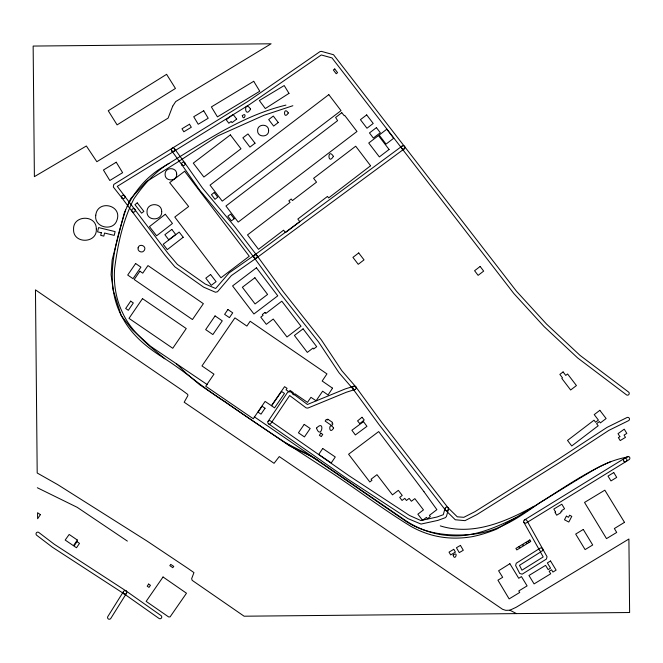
<?xml version="1.0" encoding="UTF-8"?>
<svg xmlns="http://www.w3.org/2000/svg" width="663" height="663" viewBox="0 0 663 663"><rect width="100%" height="100%" fill="white"/><g stroke="black" fill="none" stroke-linecap="round" stroke-linejoin="round"><path stroke-width="0.99" d="M445.006 508.422L443.29 514.695L436.983 517.016L420.839 520.53L409.543 515.491L349.343 475.959L270.504 420.93A1.749 1.749 0 0 0 268.067 421.378A1.749 1.749 0 0 0 268.532 423.814L347.354 478.835L407.985 518.623L421.022 524.068L437.845 520.405L445.337 517.67L446.423 516.494L448.379 509.341M125.672 209.931C114.674 244.572 103.295 284.833 123.078 318.737C132.484 336.083 148.379 348.481 164.838 358.724C185.789 372.084 204.237 388.849 225.403 401.902C259.739 426.4 295.333 448.992 330.588 472.106C357.465 489.858 383.231 509.383 410.687 526.24C417.068 529.87 423.864 532.77 430.917 534.784C444.467 538.654 458.879 539.019 472.719 536.582C480.924 534.892 488.904 532.281 496.653 529.124C529.638 509.772 561.644 488.689 594.694 469.396C605.021 463.437 616.341 458.92 628.11 456.931M127.23 206.417C134.746 191.416 145.761 178.016 159.949 168.883C200.284 144.749 239.476 116.34 285.927 105.11M123.542 591.446L107.854 616.524A1.749 1.749 0 0 0 108.334 618.952A1.749 1.749 0 0 0 110.762 618.471L126.525 593.269M268.059 421.395L287.767 392.057L290.27 391.634L307.425 404.48L345.241 388.924L353.86 386.206M254.476 255.139L402.151 146.042M256.556 257.948L404.231 148.86M254.509 255.114L229.158 272.858L215.649 288.513L205.207 284.021L177.402 264.429L167.747 253.059L117.276 186.369L249.702 104.422L321.282 54.963L332.022 57.93L513.808 293.494L544.083 326.561L577.639 357.937L626.444 394.825A1.749 1.749 0 0 0 628.889 394.477A1.749 1.749 0 0 0 628.549 392.032L579.959 355.318L546.519 324.058L516.436 291.181L333.514 54.714L321.431 51.366L319.972 51.615L247.821 101.472L113.771 184.43L113.315 186.991L121.926 197.93M256.515 257.973L231.346 275.601L217.472 291.77L215.45 292.242L203.657 287.162L174.875 266.858L164.979 255.197L121.909 197.906M169.015 163.363C154.678 172.123 143.365 185.018 133.967 198.767C122.854 220.398 117.658 244.697 114.616 268.714C113.506 283.756 115.892 299.03 122.539 312.638C131.315 332.13 148.769 345.506 164.838 358.724M524.45 519.941L627.215 456.716A1.749 1.749 0 0 1 629.618 457.296A1.749 1.749 0 0 1 629.03 459.699L526.289 522.925A1.749 1.749 0 0 1 523.869 522.328A1.749 1.749 0 0 1 524.491 519.916A1.749 1.749 0 0 1 526.894 520.579L547.041 556.729L546.428 559.05L522.195 574.158L519.717 573.47L515.623 565.498L516.253 563.227L540.304 548.061L541.53 547.887L542.641 548.707A1.749 1.749 0 0 1 541.994 551.119A1.749 1.749 0 0 1 539.616 550.447L523.845 522.287M533.955 506.25C505.844 521.773 472.736 536.085 440.273 525.883M509.888 610.209L516.137 607.291L628.905 539.011L629.618 612.521L244.108 616.209L192.162 580.34L191.657 578.666L193.952 572.592L187.878 568.365L146.83 540.925L57.756 484.653L37.194 473.001L35.462 289.872L182.209 390.316L187.728 394.419L187.886 395.604L184.181 402.226L274.068 463.313L279.272 456.575L502.612 609.33L505.811 610.35L509.888 610.209L516.485 613.598M515.449 517.927C494.54 527.93 472.081 537.958 448.287 535.513C431.911 534.312 416.107 528.08 402.764 518.607L254.285 416.787M611.178 461.456C585.736 472.164 563.044 488.358 539.649 502.803C520.281 516.618 499.869 530.723 475.694 533.889C452.257 536.748 426.616 534.734 406.303 521.59L311.494 456.417L289.938 446.124L199.48 384.581L186.245 373.31L176.333 363.639M292.864 105.724L263.891 115.312L217.688 135.973L176.847 162.626L146.25 181.72L130.611 198.726L124.263 213.055L112.155 259.855L111.077 274.78L113.249 290.319L121.188 315.53L132.26 329.685L150.65 346.368L207.395 384.706M354.912 389.537L346.509 392.189L307.839 408.093L306.124 407.878L289.648 395.538L270.96 423.342A1.749 1.749 0 0 1 268.532 423.814M37.335 487.744L77.215 507.336L127.362 541.091M285.844 443.075L305.088 452.837L317.121 459.849M125.987 590.89L54.3 544.273L38.827 532.488A1.749 1.749 0 0 0 36.382 532.82A1.749 1.749 0 0 0 36.714 535.273L52.336 547.174L124.08 593.824M126.045 590.932L160.96 615.537A1.749 1.749 0 0 1 161.49 617.949A1.749 1.749 0 0 1 159.079 618.488L124.022 593.783M447.923 507.634L457.279 516.817L463.851 517.306L475.04 511.612L558.71 458.987L607.001 427.403L626.966 417.541A1.749 1.749 0 0 1 629.311 418.336A1.749 1.749 0 0 1 628.516 420.682L608.825 430.395L560.583 461.945L476.83 514.621L465.003 520.646L455.282 519.759L445.47 510.129M355.708 386.728L341.859 370.733L321.282 339.788L283.176 291.546L256.929 255.512M353.064 389.015L339.008 372.763L318.497 341.893L280.408 293.684L254.103 257.576M448.08 507.808L381.648 422.232L355.799 386.836M445.312 509.955L378.863 424.361L352.973 388.899M256.904 255.479L235.116 227.094L202.389 187.919L184.77 162.858M254.128 257.609L232.406 229.315L199.654 190.107L181.911 164.872M174.493 148.669L184.753 162.833M171.659 150.716L181.927 164.888M96.317 228.909C97.469 243.727 72.897 244.233 73.568 229.257C72.947 214.911 96.483 214.398 96.317 228.909M95.77 215.185C93.79 227.583 113.29 232.042 116.961 220.133C122.506 204.842 97.486 199.364 95.77 215.185M250.589 109.105C244.39 119.705 243.619 98.911 250.589 109.105M161.706 211.538C162.418 221.16 146.598 221.367 147.012 211.762C146.606 202.472 161.822 202.198 161.706 211.538M176.706 174.112C177.261 181.728 164.764 181.886 165.104 174.286C164.805 166.935 176.781 166.778 176.706 174.112M268.631 130.404C269.17 137.556 257.41 137.838 257.609 130.669C257.186 123.625 268.706 123.376 268.631 130.404M316.483 428.099C321.107 440.721 325.823 418.494 316.483 428.099M138.086 247.854C137.067 251.393 142.404 253.68 144.252 250.498C147.203 246.064 139.147 242.857 138.086 247.854M453.152 555.055C454.835 562.009 458.92 550.522 453.152 555.055M242.285 115.627C243.835 122.183 247.589 111.425 242.285 115.627M333.414 156.36C327.555 166.023 327.423 147.062 333.414 156.36M333.613 428.058C328.715 436.295 328.268 420.176 333.613 428.058M288.322 112.967C283.242 121.064 283.308 105.193 288.322 112.967M101.331 232.754L100.701 235.357L103.818 236.111L104.563 233.036L114.21 235.373L115.122 231.602L98.596 227.583L97.56 231.835L101.331 232.754M423.939 491.656L436.884 509.648L429.417 515.375L430.328 516.568L427.494 518.731L426.458 517.372L422.58 520.347L417.856 514.198L423.466 509.897L414.823 498.626L411.383 501.261L409.17 498.385L406.419 500.49L404.778 498.344L402.035 500.449L399.69 497.383L402.234 495.435L398.347 490.355L392.471 494.863L376.99 474.683L371.089 479.208L371.951 480.335L369.813 481.976L348.581 454.246L378.681 431.58L423.939 491.656M172.687 106.196L168.095 118.13L96.848 161.714L86.364 145.984L34.385 176.648L33.15 46.062L271.084 43.791L175.712 101.572L172.687 106.196M566.368 516.154L564.486 519.775L568.813 522.038L571.788 516.369L569.625 515.217L568.539 517.281L566.368 516.154M40.402 514.645L37.625 518.756L37.567 512.739L40.402 514.645M332.536 388.178L328.069 394.974L322.632 391.203L316.11 400.775L310.939 397.319L307.483 402.366L294.844 393.731L293.941 394.916L292.449 393.847L293.295 392.629L290.013 390.374L289.06 391.775L286.051 389.811L287.062 388.352L284.576 386.662L271.432 405.698L265.109 401.422L253.266 418.751L205.721 386.231L213.975 374.164L201.966 365.935L234.917 317.875L246.876 326.072L250.166 321.265L326.95 373.907L322.177 381.026L332.536 388.178M77.007 541.596L73.999 546.08L76.51 547.746L79.494 543.378L77.007 541.596M320.826 433.13L319.359 435.301L321.282 436.602L322.757 434.431L320.826 433.13M322.732 448.495L318.712 454.445L331.251 462.931L335.279 456.989L322.732 448.495M130.686 301.151L125.68 308.51L128.324 310.301L133.329 302.95L130.686 301.151M142.495 298.64L129.003 318.373L172.761 348.282L186.253 328.55L142.495 298.64M265.026 408.259L260.998 414.151L258.048 412.137L262.084 406.245L265.026 408.259M327.853 419.223L327.273 420.06L326.312 419.406L325.16 421.088L331.773 425.613L332.925 423.93L331.964 423.267L332.536 422.43L327.853 419.223M215.061 315.919L205.671 329.619L212.881 334.558L222.271 320.859L215.061 315.919M227.915 309.538L224.616 314.353L229.431 317.643L232.721 312.837L227.915 309.538M304.193 424.395L298.433 432.815L304.441 436.925L310.201 428.505L304.193 424.395M135.633 263.526L127.71 275.046L132.998 278.684L140.921 267.156L135.633 263.526M139.901 271.208L134.199 279.513L192.452 319.549L203.367 303.671L147.965 265.581L142.752 273.164L139.901 271.208M148.645 584.07L147.203 586.167L149.009 587.393L150.451 585.296L148.645 584.07M173.689 566.384L172.803 567.677L169.827 565.655L170.747 564.379L173.689 566.384M281.543 391.435L271.606 405.822L274.548 407.853L284.485 393.466L281.543 391.435M77.339 540.047L73.436 545.69L65.189 540.047L69.167 534.461L77.339 540.047M163.04 576.992L146.15 601.374L168.609 616.93L170.068 616.913L186.485 593.219L163.04 576.992M362.006 417.267L357.572 420.897L359.794 423.616L364.227 419.986L362.006 417.267M137.258 202.878L134.954 204.668L141.575 213.171L143.879 211.389L137.258 202.878M165.302 214.265L149.457 226.605L156.601 235.788L172.463 223.464L165.302 214.265M341.768 112.702L335.619 117.484L337.608 120.658L225.95 206.011L238.199 222.088L356.984 131.473L344.702 115.395L344.205 115.677L341.768 112.702M183.203 237.263L167.3 249.611L163.197 244.241L179.167 232.075L183.203 237.263M210.577 274.49L205.82 278.162L211.265 285.347L216.08 281.642L210.577 274.49M370.584 165.767L328.649 197.914L327.505 196.414L297.836 219.055L299.817 221.657L285.455 232.622L283.582 230.177L258.504 249.321L247.506 234.909L290.062 202.414L288.844 200.814L291.214 199.008L292.416 200.574L316.541 182.151L313.607 178.306L355.708 146.208L370.584 165.767M334.749 68.952L333.356 70.013L336.182 73.734L337.575 72.673L334.749 68.952M278.261 122.531L273.628 126.069L268.681 119.58L273.313 116.05L278.261 122.531M366.68 114.898L360.423 119.68L366.971 128.241L373.228 123.459L366.68 114.898M389.073 149.482L379.352 156.916L368.736 143.026L378.465 135.6L389.073 149.482M265.009 312.455L262.333 314.502L263.029 315.414L260.783 317.138L266.319 324.34L273.239 319.036L286.996 336.995L301.01 326.254L281.816 301.201L265.788 313.483L265.009 312.455M358.716 252.943L352.931 257.368L358.244 264.313L364.028 259.879L358.716 252.943M563.094 371.926L559.854 374.404L562.506 377.877L561.81 378.416L570.644 389.993L576.437 385.568L567.594 373.99L565.746 375.399L563.094 371.926M236.674 119.1L232.042 122.63L231.155 121.47L228.843 123.235L226.191 119.763L233.144 114.467L236.674 119.1M255.031 143.208L249.934 147.095L242.873 137.821L247.979 133.934L255.031 143.208M328.807 94.643L210.047 185.143L222.238 201.138L341.014 110.638L328.807 94.643M214.232 192.543L211.447 194.657L214.978 199.298L217.762 197.176L214.232 192.543M171.833 229.415L164.88 234.719L168.767 239.815L175.72 234.52L171.833 229.415M234.18 218.74L231.404 220.854L227.865 216.213L230.649 214.099L234.18 218.74M376.41 127.636L369.465 132.94L373.352 138.028L380.305 132.724L376.41 127.636M386.802 129.227L379.161 135.061L386.048 144.095L393.698 138.252L386.802 129.227M303.09 328.848L294.413 335.453L307.325 352.393L313.002 348.075L313.682 348.978L316.69 346.691L303.09 328.848M480.145 266.476L474.584 270.719L478.114 275.344L483.675 271.101L480.145 266.476M599.841 410.322L594.23 414.615L598.416 420.102L595.589 422.256L594.023 420.201L567.52 440.431L571.738 445.967L598.183 425.77L596.592 423.682L599.385 421.552L600.405 422.886L606.115 418.535L599.841 410.322M230.384 134.879L193.298 163.123L203.881 177.038L240.976 148.785L230.384 134.879M184.654 171.261L169.67 182.648L188.648 206.516L174.792 217.05L220.953 277.772L249.263 256.241L184.654 171.261M256.432 267.777L232.572 285.935L253.912 313.98L277.772 295.839L256.432 267.777M254.89 277.739L242.368 287.27L255.073 303.952L267.595 294.43L254.89 277.739M363.49 421.651L351.896 430.254L355.36 434.936L366.954 426.334L363.49 421.651M288.985 93.367L265.316 108.55L259.341 100.527L284.203 85.544L288.985 93.367M540.502 552.064L519.469 565.332L521.963 570.18L543.179 556.953L540.502 552.064M166.595 74.339L108.243 110.754L117.102 124.876L175.455 88.452L166.595 74.339M509.88 563.716L498.601 570.768L502.678 577.307L497.93 580.183L509.134 598.896L519.742 592.457L518.773 590.957L527.102 585.893L521.458 576.603L518.739 578.293L509.88 563.716M555.561 511.969L554.972 512.333L556.705 515.201L560.939 512.632L560.575 512.018L562.033 511.132L561.644 510.518L564.578 508.778L561.818 504.212L553.812 509.068L555.561 511.969M619.864 436.677L618.38 437.588L620.212 440.58L625.466 437.356L624.074 435.085L626.825 433.395L624.239 429.168L618.024 433.668L619.864 436.677M613.747 472.562L608.012 476.1L610.979 480.924L616.714 477.385L613.747 472.562M528.759 542.649L527.259 543.569L526.347 542.069L527.847 541.157L528.759 542.649M518.88 546.619L515.897 548.434L516.808 549.925L519.792 548.11L518.88 546.619M529.836 539.947L528.345 540.859L529.248 542.351L530.748 541.439L529.836 539.947M550.539 560.981L547.356 562.92L550.547 568.15L548.16 569.608L545.574 565.365L528.958 575.492L534.088 583.904L550.704 573.785L549.171 571.266L551.558 569.807L552.925 572.053L556.108 570.122L550.539 560.981M624.496 522.353L614.352 528.544L616.714 532.43L606.512 538.629L584.534 502.43L604.83 490.172L624.496 522.353M116.24 162.22L103.428 170.026L109.809 180.493L122.622 172.687L116.24 162.22M522.369 544.497L519.386 546.312L520.298 547.812L523.281 545.989L522.369 544.497M525.85 542.375L522.867 544.19L523.778 545.69L526.762 543.867L525.85 542.375M583.283 529.455L575.683 534.071L585.106 549.594L592.705 544.986L583.283 529.455M253.722 81.3L211.381 106.917L217.431 116.862L259.763 91.237L253.722 81.3M189.485 124.238L181.985 128.763L183.817 131.78L191.309 127.246L189.485 124.238M203.715 110.762L193.72 116.746L198.22 124.246L208.215 118.254L203.715 110.762M453.749 549.32L449.033 552.146L450.691 554.914L455.406 552.088L453.749 549.32M460.437 545.392L456.426 547.746L459.277 552.619L463.296 550.265L460.437 545.392M445.635 510.278A1.749 1.749 0 0 0 448.428 509.101A1.749 1.749 0 0 0 446.017 507.27A1.749 1.749 0 0 0 445.635 510.278M123.931 593.716A1.749 1.749 0 0 0 126.766 592.631A1.749 1.749 0 0 0 124.404 590.725A1.749 1.749 0 0 0 123.931 593.716M132.484 211.754A1.749 1.749 0 0 0 135.285 210.61A1.749 1.749 0 0 0 132.898 208.746A1.749 1.749 0 0 0 132.484 211.754M254.451 257.932A1.749 1.749 0 0 0 257.244 256.772A1.749 1.749 0 0 0 254.841 254.932A1.749 1.749 0 0 0 254.451 257.932M171.883 150.973A1.749 1.749 0 0 0 174.783 150.095A1.749 1.749 0 0 0 172.571 148.023A1.749 1.749 0 0 0 171.883 150.973M402.126 148.844A1.749 1.749 0 0 0 404.927 147.675A1.749 1.749 0 0 0 402.516 145.835A1.749 1.749 0 0 0 402.126 148.844M182.234 165.22A1.749 1.749 0 0 0 185.068 164.142A1.749 1.749 0 0 0 182.715 162.228A1.749 1.749 0 0 0 182.234 165.22M623.974 461.266A1.749 1.749 0 0 0 626.875 460.404A1.749 1.749 0 0 0 624.679 458.324A1.749 1.749 0 0 0 623.974 461.266M353.412 389.322A1.749 1.749 0 0 0 356.13 387.996A1.749 1.749 0 0 0 353.628 386.297A1.749 1.749 0 0 0 353.412 389.322M122.257 198.254A1.749 1.749 0 0 0 125.042 197.06A1.749 1.749 0 0 0 122.614 195.245A1.749 1.749 0 0 0 122.257 198.254"/></g></svg>
